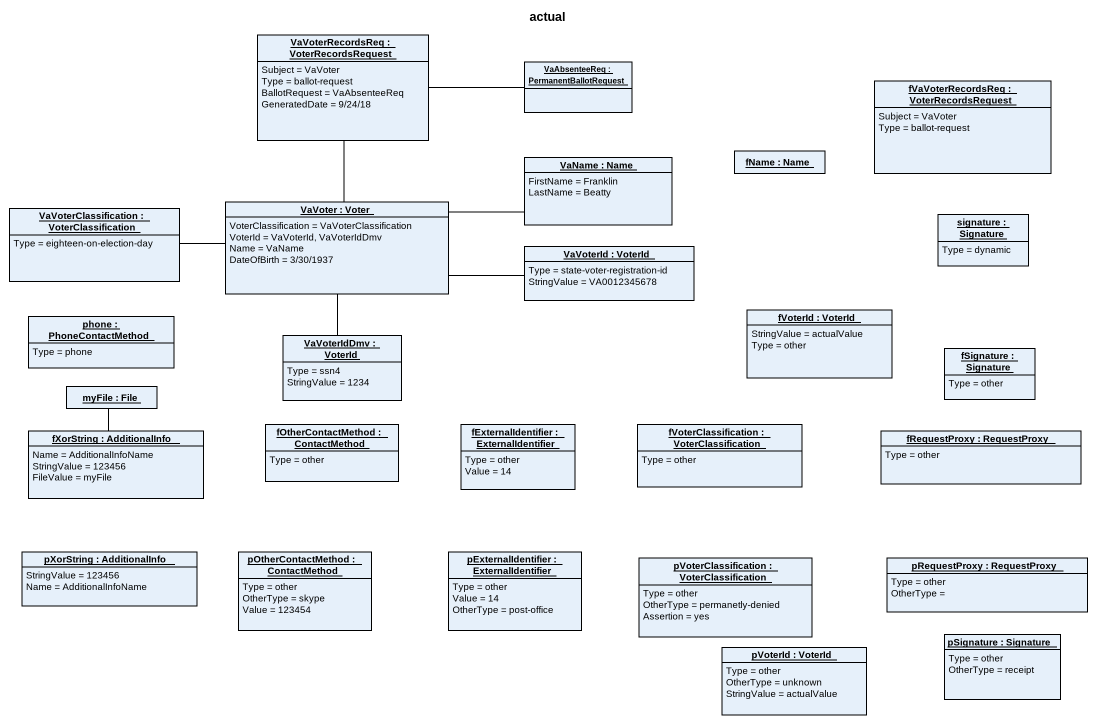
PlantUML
@startuml
title actual
hide circle
hide empty members
object "VaVoterRecordsReq : VoterRecordsRequest" as VaVoterRecordsReq {
  Subject = VaVoter
  Type = ballot-request
  BallotRequest = VaAbsenteeReq
  GeneratedDate = 9/24/18
}
object "VaAbsenteeReq : PermanentBallotRequest" as VaAbsenteeReq
object "fVaVoterRecordsReq : VoterRecordsRequest" as fVaVoterRecordsReq {
  Subject = VaVoter
  Type = ballot-request
}
object "VaName : Name" as VaName {
  FirstName = Franklin
  LastName = Beatty
}
object "fName : Name" as fName
object "VaVoterClassification : VoterClassification" as VaVoterClassification {
  Type = eighteen-on-election-day
}
object "VaVoter : Voter" as VaVoter {
  VoterClassification = VaVoterClassification
  VoterId = VaVoterId, VaVoterIdDmv
  Name = VaName
  DateOfBirth = 3/30/1937
}
object "VaVoterId : VoterId" as VaVoterId {
  Type = state-voter-registration-id
  StringValue = VA0012345678
}
object "signature : Signature" as signature {
  Type = dynamic
}
object "phone : PhoneContactMethod" as phone {
  Type = phone
}
object "VaVoterIdDmv : VoterId" as VaVoterIdDmv {
  Type = ssn4
  StringValue = 1234
}
object "fVoterId : VoterId" as fVoterId {
  StringValue = actualValue
  Type = other
}
object "fSignature : Signature" as fSignature {
  Type = other
}
object "myFile : File" as myFile
object "fXorString : AdditionalInfo" as fXorString {
  Name = AdditionalInfoName
  StringValue = 123456
  FileValue = myFile
}
object "fOtherContactMethod : ContactMethod" as fOtherContactMethod {
  Type = other
}
object "fExternalIdentifier : ExternalIdentifier" as fExternalIdentifier {
  Type = other
  Value = 14
}
object "fVoterClassification : VoterClassification" as fVoterClassification {
  Type = other
}
object "fRequestProxy : RequestProxy" as fRequestProxy {
  Type = other
}
object "pXorString : AdditionalInfo" as pXorString {
  StringValue = 123456
  Name = AdditionalInfoName
}
object "pOtherContactMethod : ContactMethod" as pOtherContactMethod {
  Type = other
  OtherType = skype
  Value = 123454
}
object "pExternalIdentifier : ExternalIdentifier" as pExternalIdentifier {
  Type = other
  Value = 14
  OtherType = post-office
}
object "pVoterClassification : VoterClassification" as pVoterClassification {
  Type = other
  OtherType = permanetly-denied
  Assertion = yes
}
object "pRequestProxy : RequestProxy" as pRequestProxy {
  Type = other
  OtherType =
}
object "pVoterId : VoterId" as pVoterId {
  Type = other
  OtherType = unknown
  StringValue = actualValue
}
object "pSignature : Signature" as pSignature {
  Type = other
  OtherType = receipt
}
VaVoterRecordsReq -right- VaAbsenteeReq
VaVoterRecordsReq -- VaVoter
VaVoter -right- VaName
VaVoter -left- VaVoterClassification
VaVoter -right- VaVoterId
VaVoter -- VaVoterIdDmv
myFile -- fXorString
@enduml
